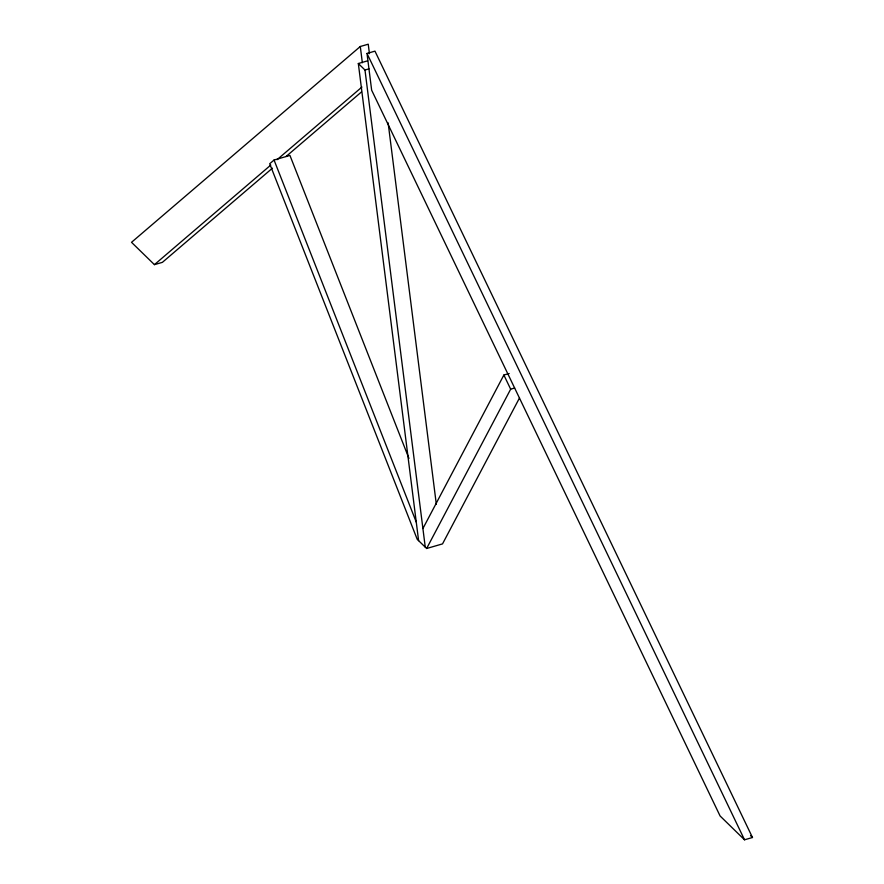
<?xml version="1.0" encoding="UTF-8"?>
<svg xmlns="http://www.w3.org/2000/svg" width="884" height="884" viewBox="0 0 884 884"><rect width="100%" height="100%" fill="white"/><g stroke="black" fill="none" stroke-linecap="round" stroke-linejoin="round"><path stroke-width="1.33" d="M422.906 528.544L503.869 375.037L509.173 373.501M408.949 458.398L289.941 155.429L274.051 160.026L269.697 163.75L417.226 539.317L426.641 548.489L510.665 389.181L514.632 388.032M519.505 397.955L442.53 543.892L426.641 548.489M369.435 53.67L368.241 44.2L360.296 46.498L131.517 242.315L154.435 264.647L162.391 262.349L272.427 168.17M154.435 264.647L270.758 165.087M277.046 159.706L361.932 87.052M286.051 156.512L361.501 91.925M367.004 53.449L374.96 51.139L752.483 837.502L744.527 839.8L720.095 815.976L371.656 90.201L367.004 53.449L744.527 839.8M418.607 540.665L358.329 63.526L367.6 60.841M358.329 63.526L364.981 70.013L368.959 68.853M750.527 835.59L752.483 837.502M503.869 375.037L510.665 389.181M274.051 160.026L416.253 522.057M388.131 122.832L436.32 504.267M364.981 70.013L425.259 547.152M360.296 46.498L362.341 62.731"/></g></svg>
